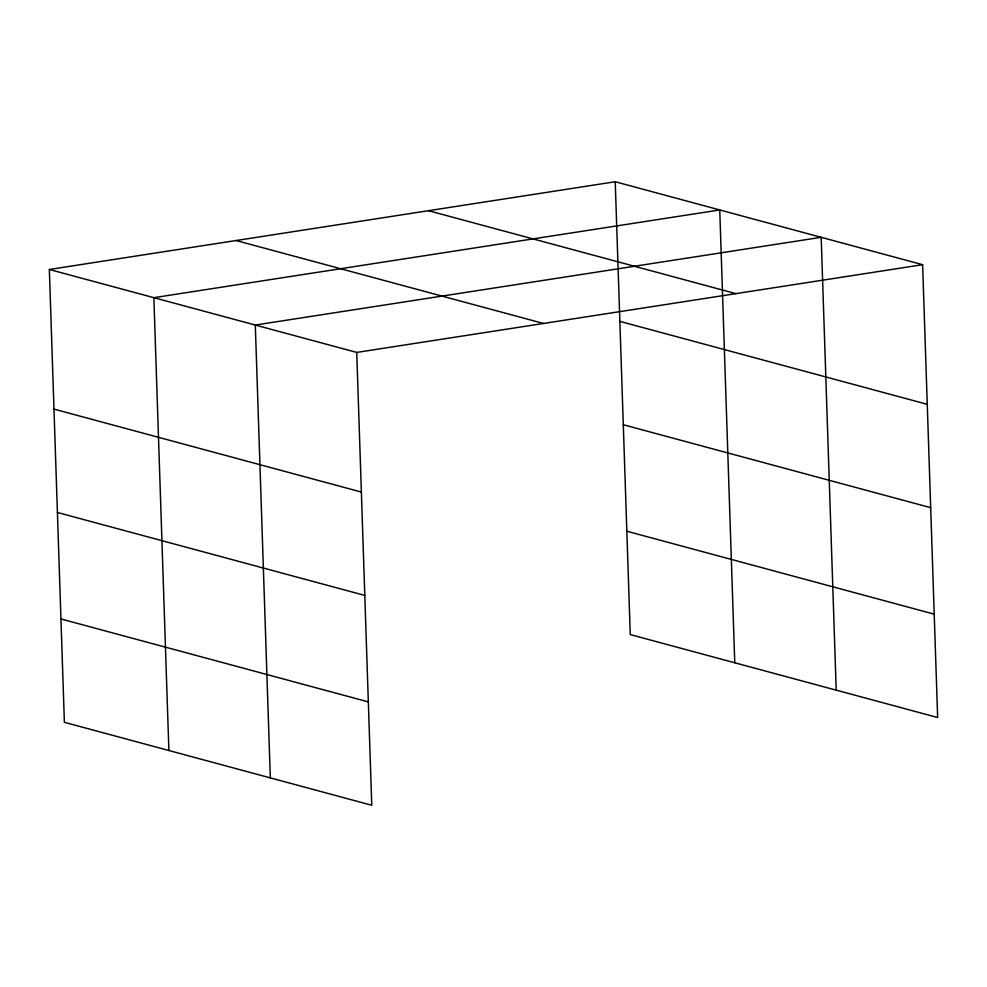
<?xml version="1.0" encoding="UTF-8"?>
<svg xmlns="http://www.w3.org/2000/svg" width="987" height="987" viewBox="0 0 987 987"><rect width="100%" height="100%" fill="white"/><g stroke="black" fill="none" stroke-linecap="round" stroke-linejoin="round"><path stroke-width="1.48" d="M49.35 269.476L356.739 352.421L371.766 805.256L64.377 722.311L49.35 269.476L615.234 181.744L922.623 264.689L937.65 717.524L630.261 634.579L615.234 181.744M356.739 352.421L922.623 264.689M428.494 210.7L735.883 293.632M619.861 321.38L927.262 404.325M236.09 240.532L543.492 323.465M623.29 424.743L930.692 507.676M626.831 531.228L934.22 614.161M53.977 409.111L361.378 492.057M57.406 512.475L364.808 595.408M60.947 618.96L368.336 701.893M836.211 690.147L821.184 237.312L255.3 325.044L270.327 777.879M734.772 662.783L719.745 209.947L153.861 297.679L168.888 750.515"/></g></svg>
